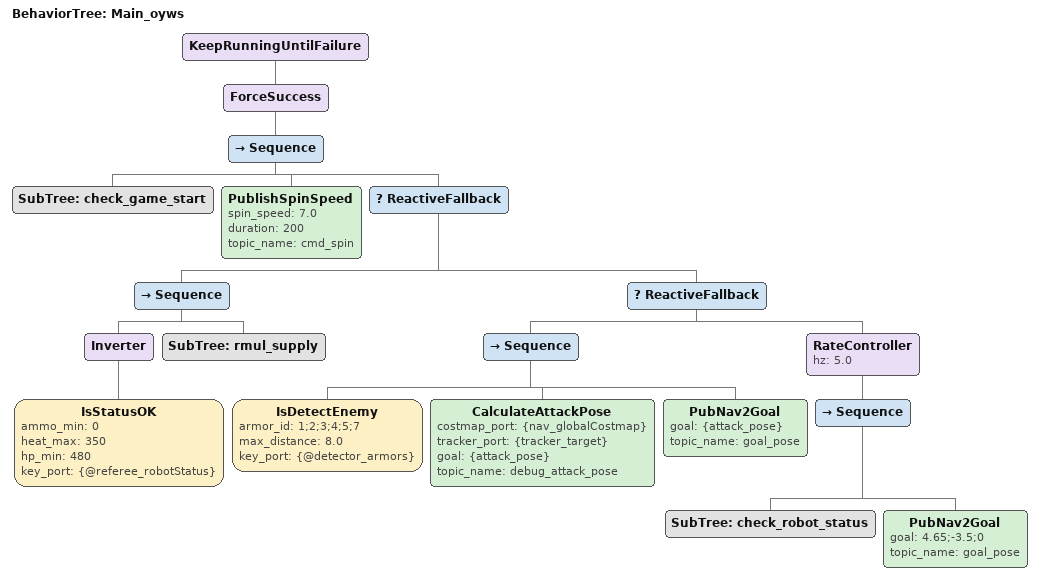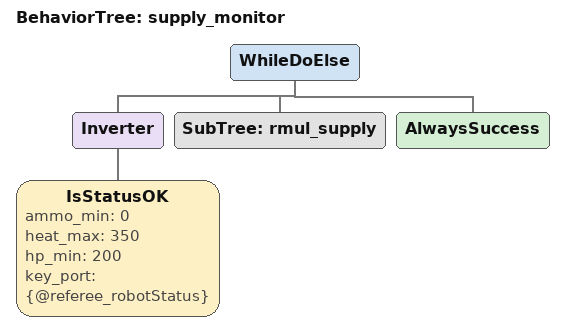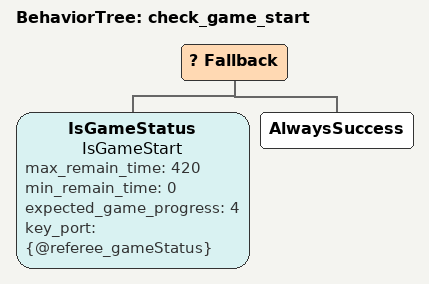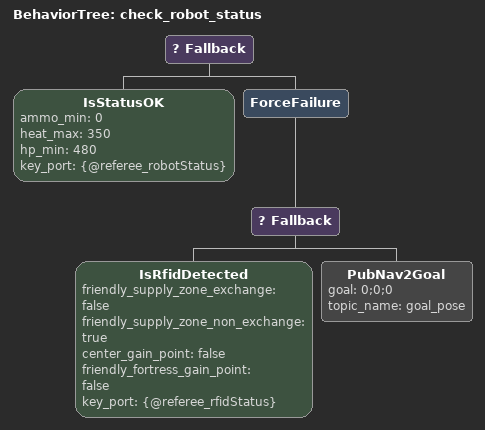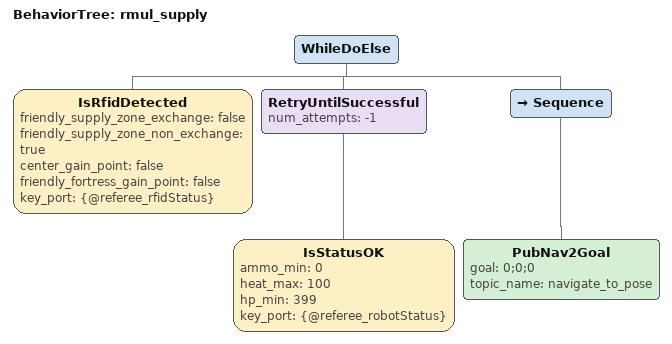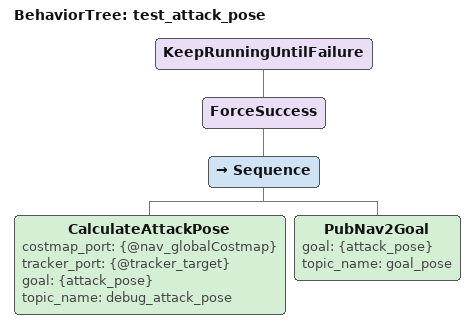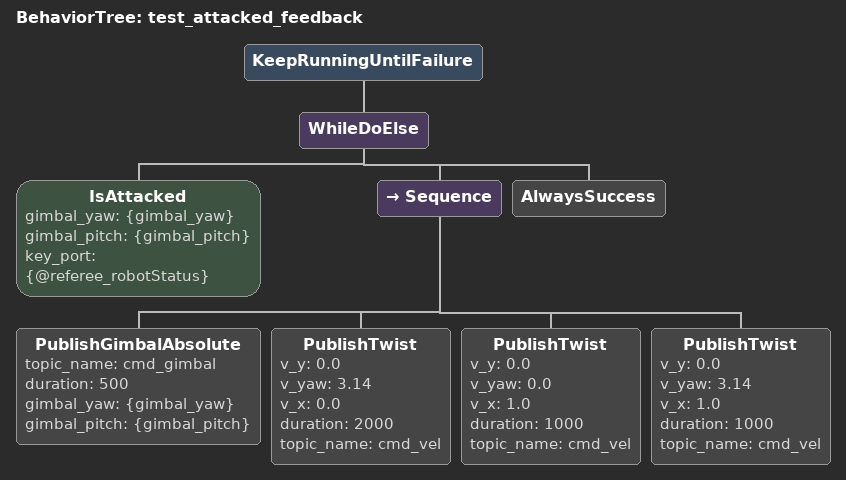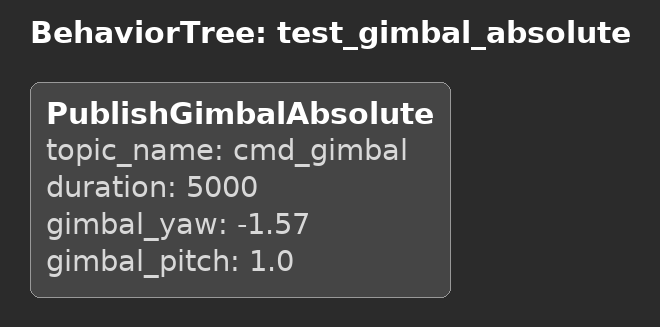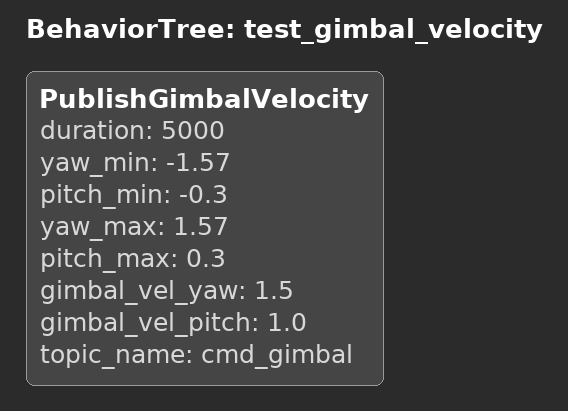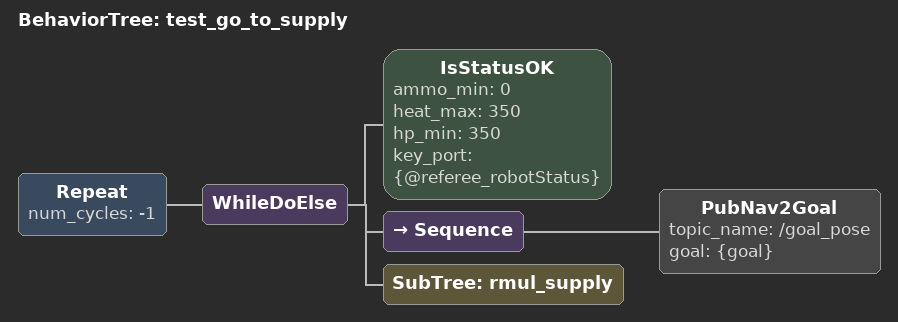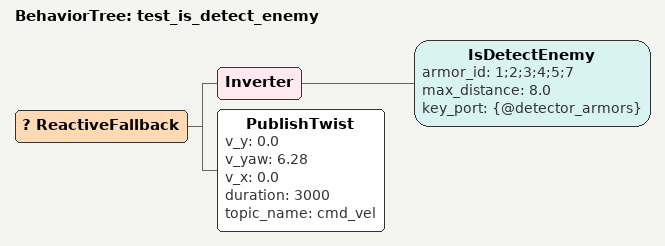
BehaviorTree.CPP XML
<?xml version="1.0" encoding="UTF-8"?>
<root BTCPP_format="4" main_tree_to_execute="Main_oyws">
  <!-- ===== Main：统一调度 dev_rm + rmul_2025 ===== -->
<BehaviorTree ID="Main_oyws">
  <KeepRunningUntilFailure>
    <ForceSuccess>
      <!-- ForceSuccess 只能有 1 个子节点，因此把主体包在一个 Sequence 里 -->
      <Sequence>

        <!-- 1) 开局检测 + 自转 -->
        <SubTree ID="check_game_start"/>
        <PublishSpinSpeed spin_speed="7.0" duration="200" topic_name="cmd_spin"/>

        <!-- 2) 顶层优先式：先看是否需要补给；不需要则进入作战（攻击/默认点位） -->
        <ReactiveFallback>

          <!-- 2.1 需要补给？(IsStatusOK 取反) 需要则执行补给，不再进入作战分支 -->
          <Sequence>
            <Inverter>
              <IsStatusOK ammo_min="0" heat_max="350" hp_min="480" key_port="{@referee_robotStatus}"/>
            </Inverter>
            <!-- 这里放你的补给子树/动作；示例用 rmul_supply，你自己的 ID/参数照填 -->
            <SubTree ID="rmul_supply"/>
          </Sequence>

          <!-- 2.2 作战：能打就打；打不到就去默认点位 -->
          <ReactiveFallback>

            <!-- 2.2.1 攻击链 -->
            <Sequence>

              <IsDetectEnemy armor_id="1;2;3;4;5;7" max_distance="8.0" key_port="{@detector_armors}"/>
              <CalculateAttackPose
                  costmap_port="{nav_globalCostmap}"
                  tracker_port="{tracker_target}"
                  goal="{attack_pose}"
                  topic_name="debug_attack_pose"/>
              <PubNav2Goal goal="{attack_pose}" topic_name="goal_pose"/>
            </Sequence>

            <!-- 2.2.2 默认点位（RateController 是装饰器，只能带 1 个子节点，所以再包一层 Sequence） -->
            <RateController hz="5.0">
              <Sequence>
                <SubTree ID="check_robot_status"/>
                <PubNav2Goal goal="4.65;-3.5;0" topic_name="goal_pose"/>
              </Sequence>
            </RateController>

          </ReactiveFallback>
        </ReactiveFallback>

      </Sequence>
    </ForceSuccess>
  </KeepRunningUntilFailure>
</BehaviorTree>

  <!-- ===== rmul_2025：开赛判定 / 状态检查 ===== -->
  <BehaviorTree ID="supply_monitor">
  <!-- 条件为真（不OK）时执行补给；否则执行Else分支。整体始终SUCCESS。 -->
    <WhileDoElse>
    <!-- 不OK？（注意 Inverter 反转：IsStatusOK 失败 => 条件为真） -->
      <Inverter>
        <IsStatusOK ammo_min="0" heat_max="350" hp_min="200"
                  key_port="{@referee_robotStatus}"/>
      </Inverter>

    <!-- Do: 去补给（你原来的 rmul_supply 子树会自己发布补给路径/等待补给） -->
      <SubTree ID="rmul_supply"/>

    <!-- Else: 什么也不做，但保持SUCCESS -->
      <AlwaysSuccess/>
    </WhileDoElse>
  </BehaviorTree>

  <BehaviorTree ID="check_game_start">
    <Fallback>

      <IsGameStatus name="IsGameStart" max_remain_time="420" min_remain_time="0"
                    expected_game_progress="4" key_port="{@referee_gameStatus}"/>
      <AlwaysSuccess/>
    </Fallback>
  </BehaviorTree>

  <BehaviorTree ID="check_robot_status">
    <Fallback>
      <IsStatusOK ammo_min="0" heat_max="350" hp_min="480" key_port="{@referee_robotStatus}"/>
      <ForceFailure>
        <Fallback>
          <IsRfidDetected friendly_supply_zone_exchange="false" friendly_supply_zone_non_exchange="true"
                          center_gain_point="false" friendly_fortress_gain_point="false"
                          key_port="{@referee_rfidStatus}"/>
          <PubNav2Goal goal="0;0;0" topic_name="goal_pose"/>
        </Fallback>
      </ForceFailure>
    </Fallback>
  </BehaviorTree>

  <!-- ===== dev_rm：补给逻辑 ===== -->
  <BehaviorTree ID="rmul_supply">
    <WhileDoElse>
      <IsRfidDetected friendly_supply_zone_exchange="false" friendly_supply_zone_non_exchange="true"
                      center_gain_point="false" friendly_fortress_gain_point="false"
                      key_port="{@referee_rfidStatus}"/>
      <RetryUntilSuccessful num_attempts="-1">
        <IsStatusOK ammo_min="0" heat_max="100" hp_min="399" key_port="{@referee_robotStatus}"/>
      </RetryUntilSuccessful>
      <Sequence>
        <PubNav2Goal goal="0;0;0"
                        topic_name="navigate_to_pose"/>

      </Sequence>

    </WhileDoElse>
  </BehaviorTree>

  <!-- ===== 你的六个测试树：保留用于单独联调 ===== -->
  <BehaviorTree ID="test_attack_pose">
    <KeepRunningUntilFailure>
      <ForceSuccess>
        <Sequence>
          <CalculateAttackPose costmap_port="{@nav_globalCostmap}" tracker_port="{@tracker_target}"
                               goal="{attack_pose}" topic_name="debug_attack_pose"/>
          <PubNav2Goal goal="{attack_pose}" topic_name="goal_pose"/>
        </Sequence>
      </ForceSuccess>
    </KeepRunningUntilFailure>
  </BehaviorTree>

  <BehaviorTree ID="test_attacked_feedback">
    <KeepRunningUntilFailure>
      <WhileDoElse>
        <IsAttacked gimbal_yaw="{gimbal_yaw}" gimbal_pitch="{gimbal_pitch}"
                    key_port="{@referee_robotStatus}"/>
        <Sequence>
          <PublishGimbalAbsolute topic_name="cmd_gimbal" duration="500"
                                 gimbal_yaw="{gimbal_yaw}" gimbal_pitch="{gimbal_pitch}"/>
          <PublishTwist v_y="0.0" v_yaw="3.14" v_x="0.0" duration="2000" topic_name="cmd_vel"/>
          <PublishTwist v_y="0.0" v_yaw="0.0" v_x="1.0"  duration="1000" topic_name="cmd_vel"/>
          <PublishTwist v_y="0.0" v_yaw="3.14" v_x="1.0"  duration="1000" topic_name="cmd_vel"/>
        </Sequence>
        <AlwaysSuccess/>
      </WhileDoElse>
    </KeepRunningUntilFailure>
  </BehaviorTree>

  <BehaviorTree ID="test_gimbal_absolute">
    <PublishGimbalAbsolute topic_name="cmd_gimbal" duration="5000"
                           gimbal_yaw="-1.57" gimbal_pitch="1.0"/>
  </BehaviorTree>

  <BehaviorTree ID="test_gimbal_velocity">
    <PublishGimbalVelocity duration="5000" yaw_min="-1.57" pitch_min="-0.3"
                           yaw_max="1.57" pitch_max="0.3"
                           gimbal_vel_yaw="1.5" gimbal_vel_pitch="1.0"
                           topic_name="cmd_gimbal"/>
  </BehaviorTree>

  <BehaviorTree ID="test_go_to_supply">
    <Repeat num_cycles="-1">
      <WhileDoElse>
        <IsStatusOK ammo_min="0" heat_max="350" hp_min="350" key_port="{@referee_robotStatus}"/>
        <Sequence>
          <PubNav2Goal topic_name="/goal_pose" goal="{goal}" />

        </Sequence>
        <SubTree ID="rmul_supply"/>
      </WhileDoElse>
    </Repeat>
  </BehaviorTree>

  <BehaviorTree ID="test_is_detect_enemy">
    <ReactiveFallback>
      <Inverter>
        <IsDetectEnemy armor_id="1;2;3;4;5;7" max_distance="8.0" key_port="{@detector_armors}"/>
      </Inverter>
      <PublishTwist v_y="0.0" v_yaw="6.28" v_x="0.0" duration="3000" topic_name="cmd_vel"/>
    </ReactiveFallback>
  </BehaviorTree>

  <!-- === 节点模型（Models）合并：使用你提供的 models.xml === -->
</root>
